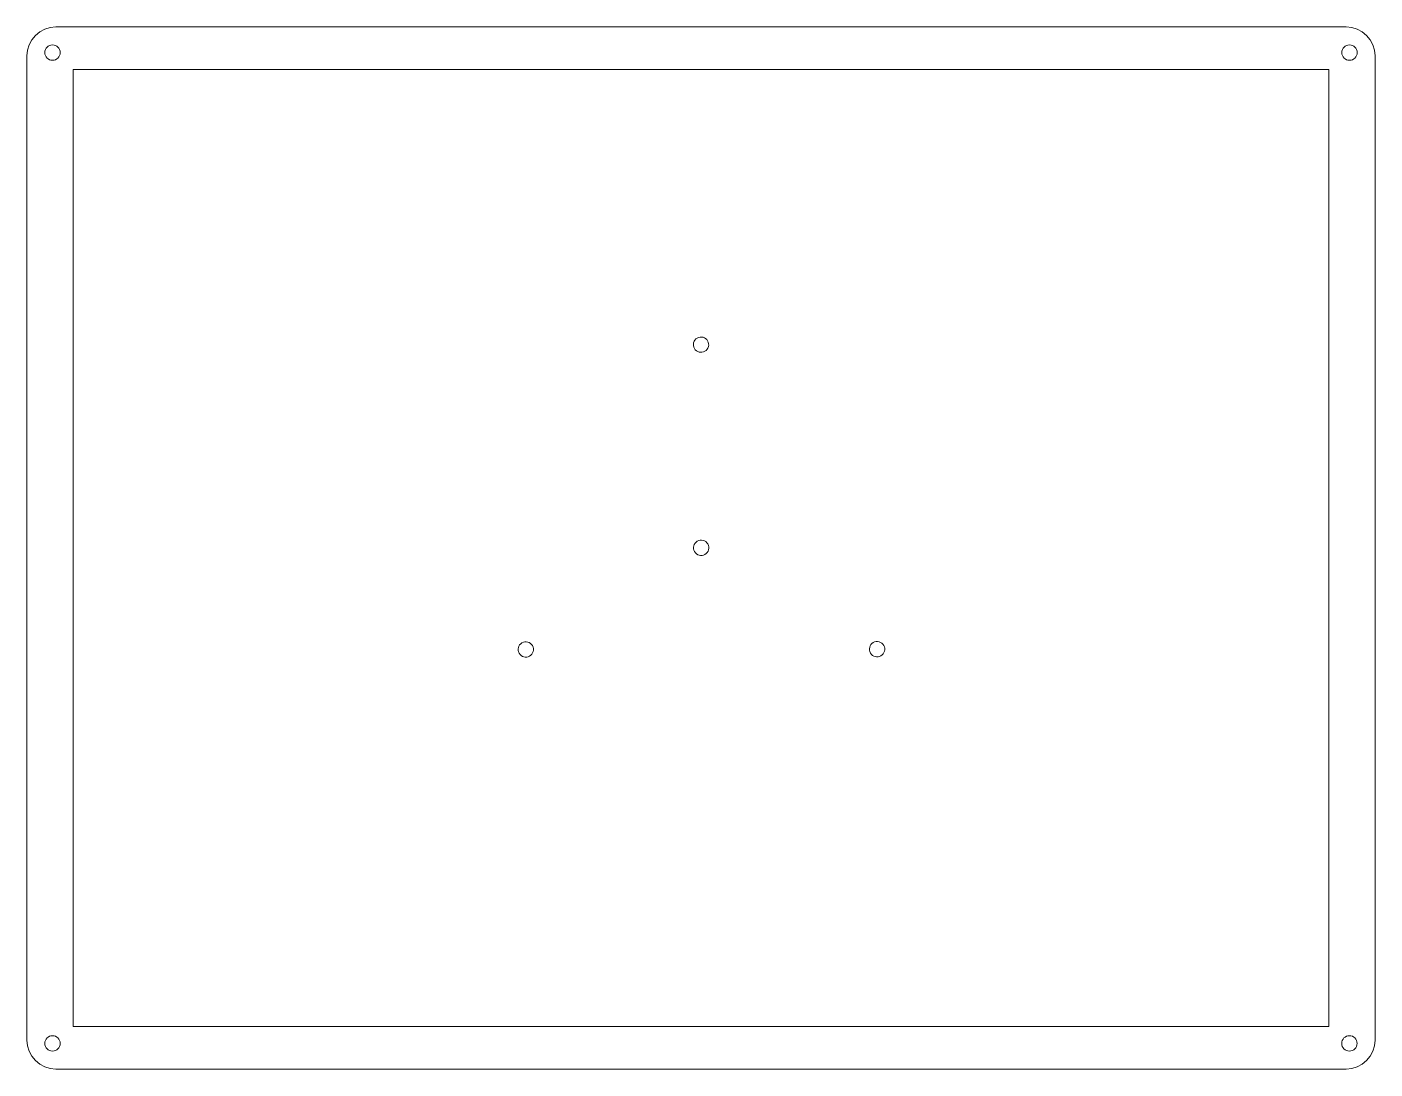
# Model space of a CAD drawing. Header units: inches. Extents: x 0 to 280, y -217 to -1.
import ezdxf

# ---------------------------------------------------------------- set-up
doc = ezdxf.new("R2010")
doc.units = ezdxf.units.IN
doc.header["$MEASUREMENT"] = 0
doc.layers.add('Layer 1', color=7, linetype='Continuous')

msp = doc.modelspace()

# ---------------------------------------------------------------- linework, layer by layer
at = {"layer": 'Layer 1', "lineweight": 0}
msp.add_lwpolyline([(270.15, -208.15), (9.85, -208.15), (9.85, -9.85), (270.15, -9.85), (270.15, -208.15)], dxfattribs=at)
for points, knots in [([(273.7, -216.95), (273.7, -216.95), (6.3, -216.95), (6.3, -216.95), (3, -216.95), (0.3, -214.25), (0.3, -210.95), (0.3, -210.95), (0.3, -7.05), (0.3, -7.05), (0.3, -3.75), (3, -1.05), (6.3, -1.05), (6.3, -1.05), (273.7, -1.05), (273.7, -1.05), (277, -1.05), (279.7, -3.75), (279.7, -7.05), (279.7, -7.05), (279.7, -210.95), (279.7, -210.95), (279.7, -214.25), (277, -216.95), (273.7, -216.95)], [0, 0, 0, 0, 1, 1, 1, 2, 2, 2, 3, 3, 3, 4, 4, 4, 5, 5, 5, 6, 6, 6, 7, 7, 7, 8, 8, 8, 8]), ([(7.2, -6.36), (7.2, -7.24), (6.48, -7.96), (5.6, -7.96), (4.72, -7.96), (4, -7.24), (4, -6.36), (4, -5.48), (4.72, -4.76), (5.6, -4.76), (6.48, -4.76), (7.2, -5.48), (7.2, -6.36)], [0, 0, 0, 0, 1, 1, 1, 2, 2, 2, 3, 3, 3, 4, 4, 4, 4]), ([(276, -6.36), (276, -7.24), (275.28, -7.96), (274.4, -7.96), (273.52, -7.96), (272.8, -7.24), (272.8, -6.36), (272.8, -5.48), (273.52, -4.76), (274.4, -4.76), (275.28, -4.76), (276, -5.48), (276, -6.36)], [0, 0, 0, 0, 1, 1, 1, 2, 2, 2, 3, 3, 3, 4, 4, 4, 4]), ([(141.38, -66.08), (141.82, -66.84), (141.56, -67.81), (140.8, -68.25), (140.04, -68.69), (139.07, -68.43), (138.63, -67.67), (138.19, -66.91), (138.45, -65.94), (139.21, -65.5), (139.97, -65.06), (140.94, -65.32), (141.38, -66.08)], [0, 0, 0, 0, 1, 1, 1, 2, 2, 2, 3, 3, 3, 4, 4, 4, 4]), ([(141.4, -108.16), (141.84, -108.92), (141.58, -109.89), (140.82, -110.33), (140.06, -110.77), (139.09, -110.51), (138.65, -109.75), (138.21, -108.99), (138.47, -108.02), (139.23, -107.58), (139.99, -107.14), (140.96, -107.4), (141.4, -108.16)], [0, 0, 0, 0, 1, 1, 1, 2, 2, 2, 3, 3, 3, 4, 4, 4, 4]), ([(105.05, -129.23), (105.49, -129.99), (105.24, -130.96), (104.48, -131.4), (103.72, -131.84), (102.75, -131.58), (102.31, -130.82), (101.87, -130.06), (102.13, -129.09), (102.89, -128.65), (103.64, -128.21), (104.62, -128.47), (105.05, -129.23)], [0, 0, 0, 0, 1, 1, 1, 2, 2, 2, 3, 3, 3, 4, 4, 4, 4]), ([(177.87, -129.18), (178.31, -129.94), (178.05, -130.91), (177.29, -131.35), (176.53, -131.79), (175.56, -131.53), (175.12, -130.77), (174.68, -130.01), (174.94, -129.04), (175.7, -128.6), (176.46, -128.16), (177.43, -128.42), (177.87, -129.18)], [0, 0, 0, 0, 1, 1, 1, 2, 2, 2, 3, 3, 3, 4, 4, 4, 4]), ([(7.2, -211.64), (7.2, -212.53), (6.48, -213.24), (5.6, -213.24), (4.72, -213.24), (4, -212.53), (4, -211.64), (4, -210.76), (4.72, -210.04), (5.6, -210.04), (6.48, -210.04), (7.2, -210.76), (7.2, -211.64)], [0, 0, 0, 0, 1, 1, 1, 2, 2, 2, 3, 3, 3, 4, 4, 4, 4]), ([(275.99, -211.64), (275.99, -212.53), (275.28, -213.24), (274.39, -213.24), (273.51, -213.24), (272.79, -212.53), (272.79, -211.64), (272.79, -210.76), (273.51, -210.04), (274.39, -210.04), (275.28, -210.04), (275.99, -210.76), (275.99, -211.64)], [0, 0, 0, 0, 1, 1, 1, 2, 2, 2, 3, 3, 3, 4, 4, 4, 4])]:
    msp.add_open_spline(points, degree=3, knots=knots, dxfattribs=at)

doc.saveas('drawing.dxf')
